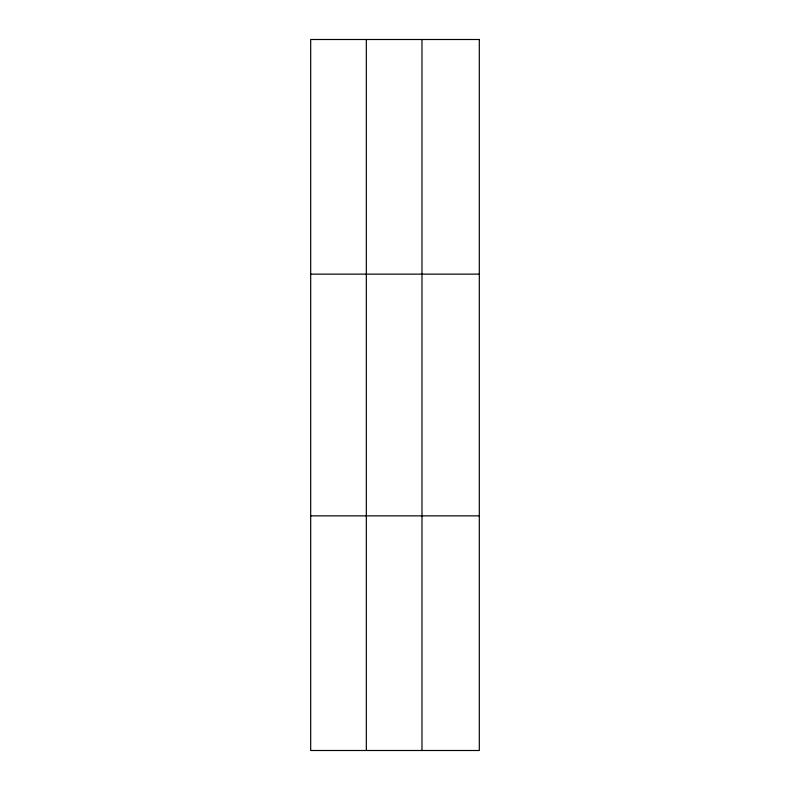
<?xml version="1.0" encoding="UTF-8"?>
<svg xmlns="http://www.w3.org/2000/svg" width="790" height="790" viewBox="0 0 790 790"><rect width="100%" height="100%" fill="white"/><g stroke="black" fill="none" stroke-linecap="round" stroke-linejoin="round"><path stroke-width="1.19" d="M366.333 750.5L366.333 39.5M421.978 750.5L421.978 39.5M310.687 274.13L479.313 274.13M310.687 515.87L479.313 515.87M479.313 39.5L479.313 750.5L310.687 750.5L310.687 39.5L479.313 39.5"/></g></svg>
